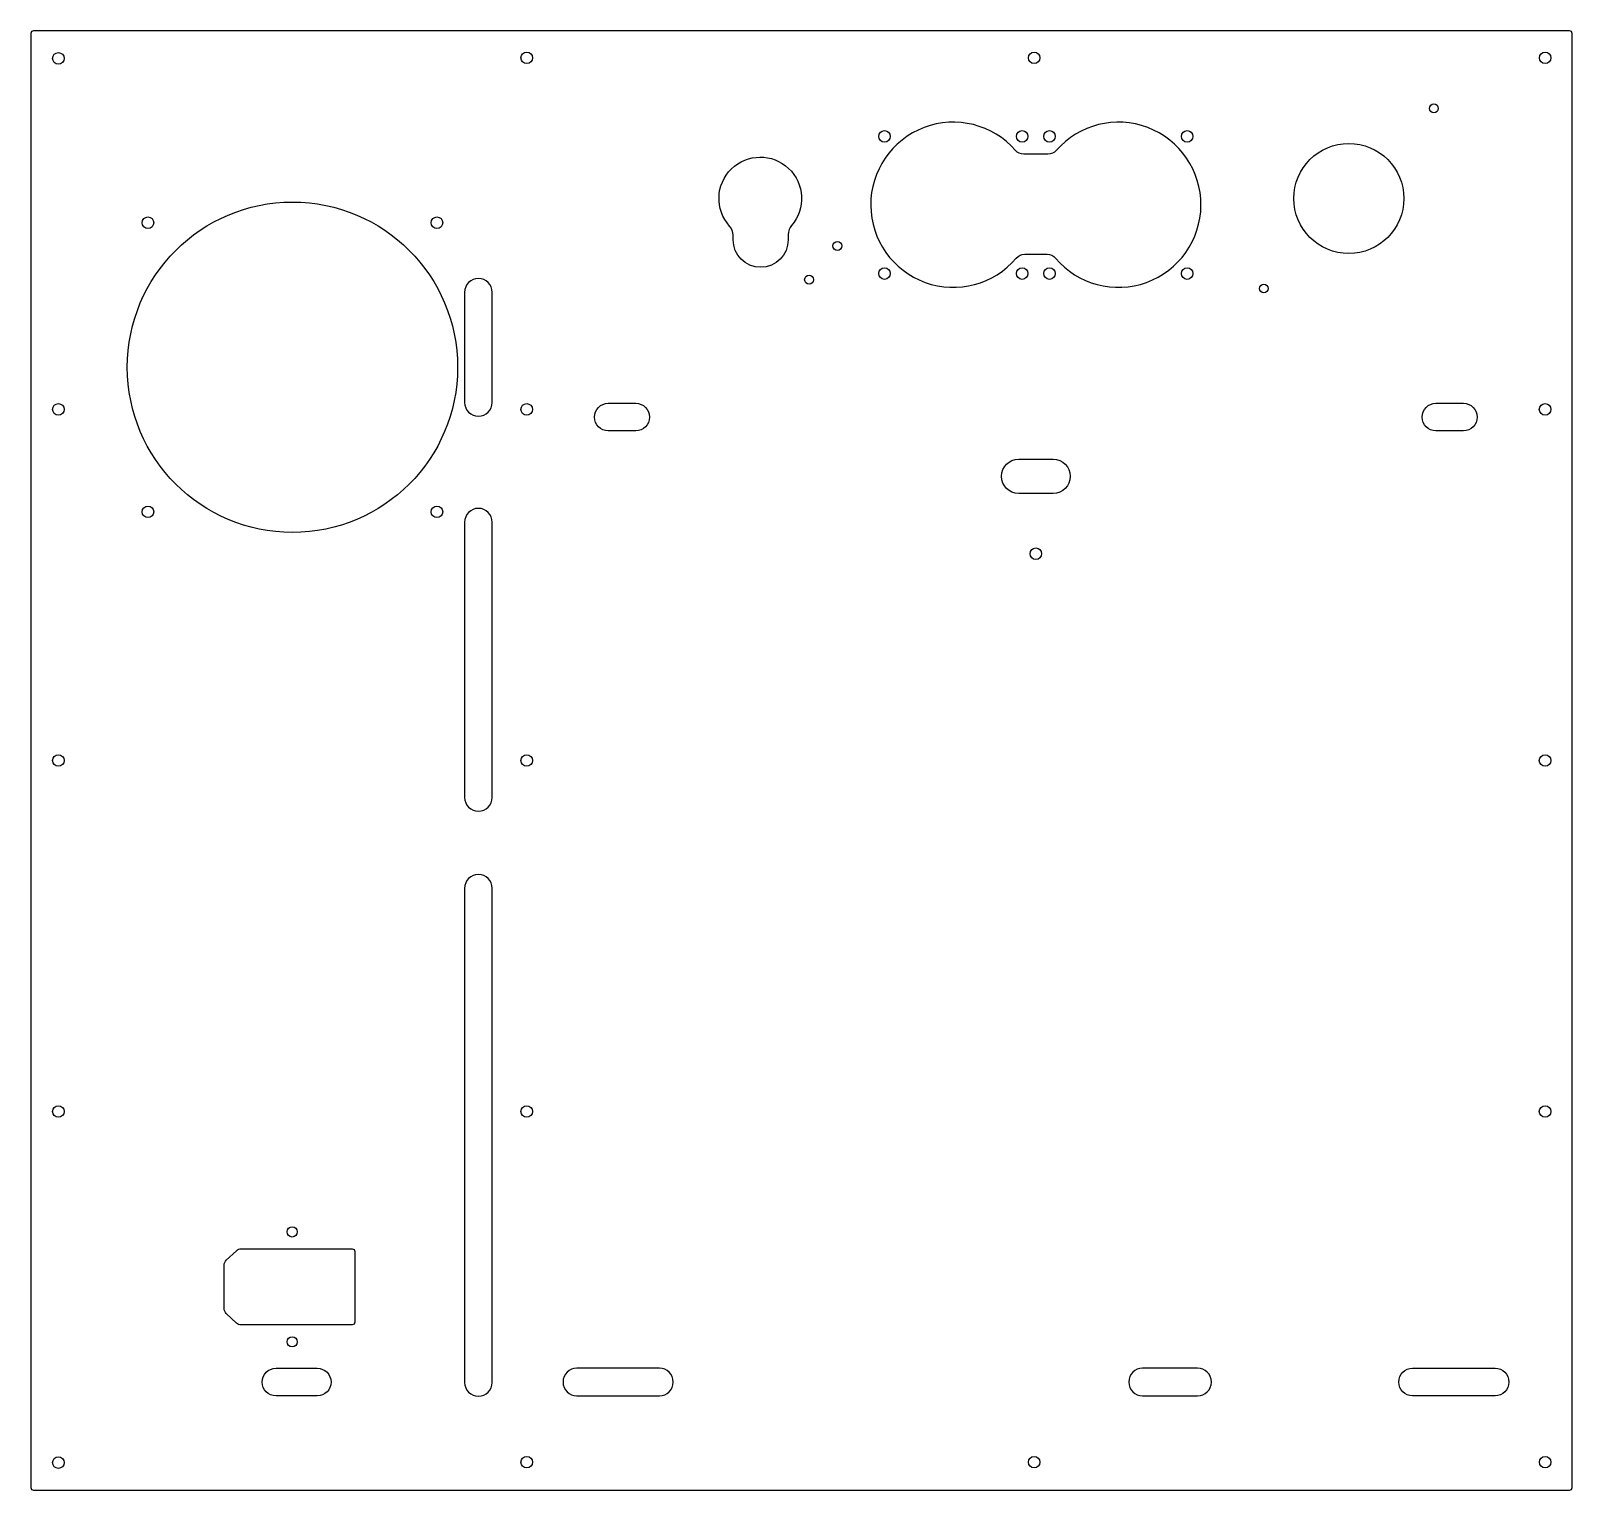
# Model space of a CAD drawing. Header units: millimetres. Extents: x 89 to 649, y 226 to 756.
import ezdxf

# ---------------------------------------------------------------- set-up
doc = ezdxf.new("R2010")
doc.units = ezdxf.units.MM
doc.layers.get('0').update_dxf_attribs({"linetype": 'CONTINUOUS'})

msp = doc.modelspace()

# ---------------------------------------------------------------- linework, layer by layer
for p, q in [((647.61, 756.25, 0), (89.61, 756.25, 0)), ((88.61, 755.25, 0), (88.61, 227.25, 0)), ((648.61, 227.25, 0), (648.61, 755.25, 0)), ((89.61, 226.25, 0), (647.61, 226.25, 0))]:
    msp.add_line(p, q)
for points in [[(460.88, 673.69, 2.694937), (461.17, 712.82, -0.216481), (458.16, 711.46), (449.37, 711.46, -0.216481), (446.36, 712.82, 2.694937), (446.65, 673.69, -0.220355), (449.7, 675.1), (457.83, 675.1, -0.220355)], [(363.77, 682.3), (363.77, 680.38, -1), (343.77, 680.38), (343.77, 682, 0.185272), (342.49, 685.34, -2.21508), (364.99, 685.57, 0.180052)], [(246.22, 621.28, 1), (256.22, 621.28), (256.22, 661.28, 1), (246.22, 661.28)], [(298.42, 620.98), (308.42, 620.98, -1), (308.42, 610.98), (298.42, 610.98, -1)], [(599.12, 620.98), (609.12, 620.98, -1), (609.12, 610.98), (599.12, 610.98, -1)], [(460.02, 588.21), (447.52, 588.21, -1), (447.52, 600.71), (453.73, 600.71, -0.00384), (453.82, 600.71), (460.02, 600.71, -1)], [(246.22, 477.82, 1), (256.22, 477.82), (256.22, 577.82, 1), (246.22, 577.82)], [(256.22, 444.82, 1), (246.22, 444.82), (246.22, 265.35, 1), (256.22, 265.35)], [(158.84, 292.22), (158.84, 307.95, -0.208319), (159.64, 309.78), (163.33, 313.22, -0.189539), (165.04, 313.89), (205.34, 313.89, -0.414214), (206.34, 312.89), (206.34, 287.29, -0.414214), (205.34, 286.29), (165.04, 286.29, -0.189539), (163.33, 286.96), (159.64, 290.39, -0.208319)], [(177.69, 270.52), (192.69, 270.52, -1), (192.69, 260.52), (177.69, 260.52, -1)], [(316.96, 260.53, 1), (316.96, 270.53), (286.96, 270.53, 1), (286.96, 260.53)], [(492.52, 270.53, 1), (492.52, 260.53), (512.52, 260.53, 1), (512.52, 270.53)], [(620.64, 260.53), (590.64, 260.53, -1), (590.64, 270.53), (620.64, 270.53, -1)]]:
    msp.add_lwpolyline(points, format="xyb", close=True)
for centre, radius in [((98.61, 746.25, 0), 2.1), ((268.79, 746.43, 0), 2.1), ((453.13, 746.43, 0), 2.1), ((638.79, 746.43, 0), 2.1), ((598.37, 728.09, 0), 1.6), ((398.77, 717.91, 0), 2.1), ((448.77, 717.91, 0), 2.1), ((458.72, 717.91, 0), 2.1), ((508.72, 717.91, 0), 2.1), ((567.47, 695.37, 0), 20), ((183.67, 634.07, 0), 60), ((131.17, 686.57, 0), 2.1), ((236.17, 686.57, 0), 2.1), ((381.65, 678.13, 0), 1.6), ((371.36, 665.87, 0), 1.6), ((398.77, 668.1, 0), 2.1), ((448.77, 668.1, 0), 2.1), ((458.72, 668.1, 0), 2.1), ((508.72, 668.1, 0), 2.1), ((536.57, 662.66, 0), 1.6), ((98.61, 618.77, 0), 2.1), ((268.78, 618.77, 0), 2.1), ((638.78, 618.77, 0), 2.1), ((131.17, 581.57, 0), 2.1), ((236.17, 581.57, 0), 2.1), ((453.76, 566.35, 0), 2.1), ((98.61, 491.25, 0), 2.1), ((268.78, 491.27, 0), 2.1), ((638.78, 491.27, 0), 2.1), ((98.61, 363.78, 0), 2.1), ((268.78, 363.77, 0), 2.1), ((638.78, 363.77, 0), 2.1), ((183.54, 320.04, 0), 1.85), ((183.54, 280.14, 0), 1.85), ((98.61, 236.25, 0), 2.1), ((268.79, 236.43, 0), 2.1), ((453.13, 236.43, 0), 2.1), ((638.79, 236.43, 0), 2.1)]:
    msp.add_circle(centre, radius)
at = {"extrusion": (1.97916e-20, 5.57085e-07, 1)}
msp.add_arc((89.61, 755.25, 0), 1, 90, 180, dxfattribs=at)
for centre, start, end in [((647.61, 755.25, 0), 0, 90), ((647.61, 227.25, 0), 270, 360)]:
    msp.add_arc(centre, 1, start, end)
at = {"extrusion": (9.47263e-07, 0, 1)}
msp.add_arc((89.61, 227.25, 0), 1, 180, 270, dxfattribs=at)

doc.saveas('drawing.dxf')
